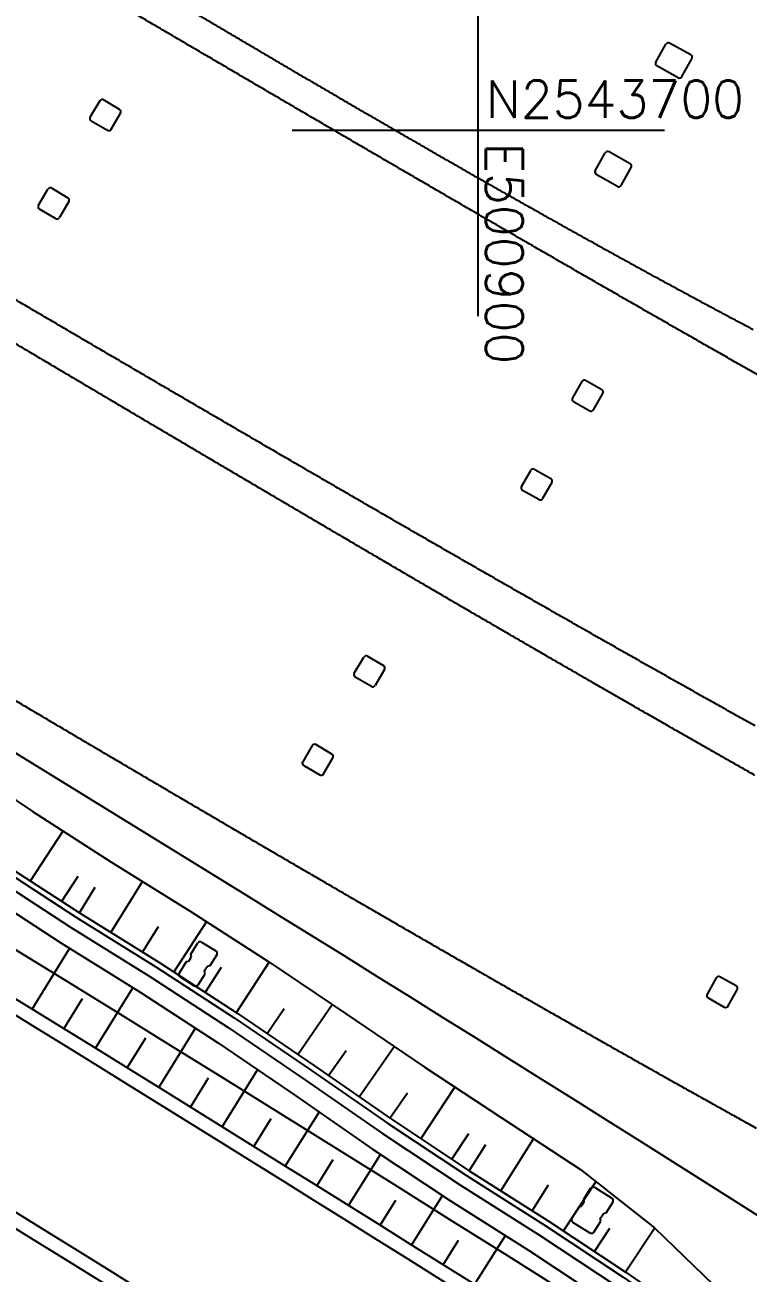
# Model space of a CAD drawing. Header units: inches. Extents: x 499362 to 502582, y 2541888 to 2545349.
# Drawn here: x 500875.6 to 500914.5, y 2543638.6 to 2543705.6 of the extents above; entities that cross this region are included whole.
import ezdxf

# ---------------------------------------------------------------- set-up
doc = ezdxf.new("R2010")
doc.units = ezdxf.units.IN
for name, color, linetype in [('0-段落划分', 2, 'Continuous'), ('坐标网', 2, 'Continuous'), ('桥-立柱', 5, 'Continuous')]:
    doc.layers.add(name, color=color, linetype=linetype)
doc.styles.add('GTF_XW', font='simplex1.shx', dxfattribs={"width": 0.7, "bigfont": 'hztxt.shx'})

# ---------------------------------------------------------------- blocks, each defined once
blk = doc.blocks.new('A$C035667EC')
at = {"layer": '桥-立柱', "color": 1, "linetype": 'Continuous'}
for p, q in [((500909.544, 2543703.655), (500910.08, 2543704.616)), ((500911.419, 2543704.041), (500910.284, 2543704.674)), ((500910.942, 2543702.876), (500911.477, 2543703.837)), ((500910.738, 2543702.818), (500909.602, 2543703.451)), ((500879.662, 2543701.569), (500879.156, 2543700.706)), ((500880.73, 2543701.116), (500879.867, 2543701.622)), ((500879.209, 2543700.501), (500880.072, 2543699.995)), ((500880.277, 2543700.048), (500880.783, 2543700.911)), ((500906.287, 2543697.813), (500906.823, 2543698.774)), ((500908.163, 2543698.199), (500907.027, 2543698.832)), ((500907.685, 2543697.034), (500908.221, 2543697.995)), ((500907.481, 2543696.976), (500906.345, 2543697.609)), ((500876.372, 2543695.962), (500876.878, 2543696.825)), ((500877.084, 2543696.878), (500877.946, 2543696.372)), ((500877.288, 2543695.251), (500876.426, 2543695.757)), ((500878, 2543696.167), (500877.494, 2543695.305)), ((500905.563, 2543686.496), (500905.066, 2543685.628)), ((500906.635, 2543686.054), (500905.768, 2543686.551)), ((500906.193, 2543684.982), (500906.691, 2543685.849)), ((500905.121, 2543685.424), (500905.989, 2543684.926)), ((500902.33, 2543680.857), (500902.827, 2543681.725)), ((500903.032, 2543681.78), (500903.9, 2543681.283)), ((500903.955, 2543681.078), (500903.458, 2543680.21)), ((500903.253, 2543680.155), (500902.385, 2543680.652)), ((500893.341, 2543670.827), (500893.846, 2543671.691)), ((500894.051, 2543671.745), (500894.914, 2543671.24)), ((500894.968, 2543671.035), (500894.464, 2543670.172)), ((500894.259, 2543670.118), (500893.395, 2543670.622)), ((500891.071, 2543666.942), (500890.567, 2543666.078)), ((500892.14, 2543666.491), (500891.276, 2543666.996)), ((500891.689, 2543665.423), (500892.194, 2543666.286)), ((500890.621, 2543665.873), (500891.484, 2543665.369)), ((500884.564, 2543655.75), (500884.933, 2543656.345)), ((500885.139, 2543656.393), (500885.904, 2543655.92)), ((500884.518, 2543655.484), (500884.439, 2543655.357)), ((500884.518, 2543655.484), (500884.597, 2543655.612)), ((500884.597, 2543655.612), (500884.564, 2543655.75)), ((500885.953, 2543655.713), (500885.585, 2543655.118)), ((500884.301, 2543655.324), (500883.933, 2543654.729)), ((500884.439, 2543655.357), (500884.301, 2543655.324)), ((500885.289, 2543654.831), (500885.368, 2543654.958)), ((500885.321, 2543654.693), (500885.289, 2543654.831)), ((500885.447, 2543655.086), (500885.368, 2543654.958)), ((500885.585, 2543655.118), (500885.447, 2543655.086)), ((500883.981, 2543654.523), (500884.746, 2543654.049)), ((500884.953, 2543654.098), (500885.321, 2543654.693)), ((500912.782, 2543654.469), (500912.292, 2543653.597)), ((500913.858, 2543654.037), (500912.986, 2543654.526)), ((500912.35, 2543653.392), (500913.222, 2543652.903)), ((500913.426, 2543652.96), (500913.916, 2543653.832)), ((500905.665, 2543642.58), (500906.038, 2543643.172)), ((500906.245, 2543643.219), (500907.176, 2543642.633)), ((500905.398, 2543642.157), (500905.025, 2543641.564)), ((500905.536, 2543642.188), (500905.398, 2543642.157)), ((500905.616, 2543642.315), (500905.536, 2543642.188)), ((500905.616, 2543642.315), (500905.696, 2543642.442)), ((500905.696, 2543642.442), (500905.665, 2543642.58)), ((500907.223, 2543642.426), (500906.85, 2543641.833)), ((500905.072, 2543641.357), (500906.003, 2543640.771)), ((500906.21, 2543640.818), (500906.583, 2543641.41)), ((500906.552, 2543641.548), (500906.632, 2543641.675)), ((500906.583, 2543641.41), (500906.552, 2543641.548)), ((500906.712, 2543641.802), (500906.632, 2543641.675)), ((500906.85, 2543641.833), (500906.712, 2543641.802))]:
    blk.add_line(p, q, dxfattribs=at)
for centre, start, end in [((500910.211, 2543704.543), 60.85988, 150.85988), ((500911.346, 2543703.91), 330.85988, 60.85988), ((500909.675, 2543703.582), 150.85988, 240.85988), ((500910.811, 2543702.949), 240.85988, 330.85988), ((500879.791, 2543701.493), 59.59625, 149.59625), ((500880.654, 2543700.987), 329.59625, 59.59625), ((500879.285, 2543700.63), 149.59625, 239.59625), ((500880.148, 2543700.124), 239.59625, 329.59625), ((500906.954, 2543698.701), 60.85988, 150.85988), ((500906.418, 2543697.74), 150.85988, 240.85988), ((500908.09, 2543698.068), 330.85988, 60.85988), ((500907.554, 2543697.107), 240.85988, 330.85988), ((500877.008, 2543696.749), 59.59625, 149.59625), ((500877.87, 2543696.243), 329.59625, 59.59625), ((500876.502, 2543695.887), 149.59625, 239.59625), ((500877.364, 2543695.38), 239.59625, 329.59625), ((500905.693, 2543686.421), 60.1698, 150.1698), ((500905.196, 2543685.554), 150.1698, 240.1698), ((500906.561, 2543685.924), 330.1698, 60.1698), ((500906.063, 2543685.056), 240.1698, 330.1698), ((500902.957, 2543681.65), 60.1698, 150.1698), ((500903.825, 2543681.152), 330.1698, 60.1698), ((500902.46, 2543680.782), 150.1698, 240.1698), ((500903.327, 2543680.285), 240.1698, 330.1698), ((500893.975, 2543671.615), 59.70539, 149.70539), ((500893.471, 2543670.752), 149.70539, 239.70539), ((500894.839, 2543671.111), 329.70539, 59.70539), ((500894.334, 2543670.247), 239.70539, 329.70539), ((500891.201, 2543666.866), 59.70539, 149.70539), ((500892.064, 2543666.362), 329.70539, 59.70539), ((500890.696, 2543666.003), 149.70539, 239.70539), ((500891.56, 2543665.498), 239.70539, 329.70539), ((500885.06, 2543656.266), 58.24391, 148.24391), ((500885.825, 2543655.792), 328.24391, 58.24391), ((500884.06, 2543654.65), 148.24391, 238.24391), ((500884.825, 2543654.177), 238.24391, 328.24391), ((500912.913, 2543654.395), 60.69619, 150.69619), ((500912.423, 2543653.523), 150.69619, 240.69619), ((500913.785, 2543653.906), 330.69619, 60.69619), ((500913.295, 2543653.034), 240.69619, 330.69619), ((500906.165, 2543643.092), 57.79201, 147.79202), ((500907.096, 2543642.506), 327.79202, 57.79202), ((500905.152, 2543641.484), 147.79202, 237.79202), ((500906.083, 2543640.898), 237.79201, 327.79202)]:
    blk.add_arc(centre, 0.15, start, end, dxfattribs=at)
blk = doc.blocks.new('A$C3A006F90')
at = {"layer": '0-段落划分', "color": 2, "linetype": 'Continuous'}
for p, q in [((500875.944, 2543659.674), (500877.691, 2543662.36)), ((500877.62, 2543658.584), (500878.496, 2543659.93)), ((500880.267, 2543656.91), (500881.968, 2543659.642)), ((500878.569, 2543657.966), (500879.419, 2543659.332)), ((500883.652, 2543654.78), (500885.408, 2543657.483)), ((500881.965, 2543655.853), (500882.815, 2543657.22)), ((500876.035, 2543652.789), (500878.046, 2543656.054)), ((500885.33, 2543653.69), (500886.209, 2543655.045)), ((500887.007, 2543652.601), (500888.77, 2543655.315)), ((500879.439, 2543650.689), (500881.447, 2543653.937)), ((500877.737, 2543651.739), (500878.742, 2543653.367)), ((500888.66, 2543651.476), (500889.575, 2543652.818)), ((500890.313, 2543650.349), (500892.15, 2543653.046)), ((500882.84, 2543648.584), (500884.81, 2543651.763)), ((500881.14, 2543649.637), (500882.135, 2543651.245)), ((500893.604, 2543648.077), (500895.481, 2543650.781)), ((500891.961, 2543649.217), (500892.895, 2543650.563)), ((500886.239, 2543646.474), (500888.141, 2543649.533)), ((500884.54, 2543647.53), (500885.512, 2543649.096)), ((500895.248, 2543646.936), (500896.191, 2543648.296)), ((500896.914, 2543645.83), (500898.746, 2543648.597)), ((500887.937, 2543645.418), (500888.866, 2543646.912)), ((500889.635, 2543644.361), (500891.446, 2543647.265)), ((500898.581, 2543644.726), (500899.5, 2543646.113)), ((500899.52, 2543644.104), (500900.412, 2543645.512)), ((500901.21, 2543643.034), (500902.977, 2543645.822)), ((500891.332, 2543643.303), (500892.212, 2543644.713)), ((500893.028, 2543642.243), (500894.745, 2543644.99)), ((500902.899, 2543641.964), (500903.774, 2543643.346)), ((500904.579, 2543640.878), (500906.324, 2543643.52)), ((500896.419, 2543640.121), (500898.084, 2543642.778)), ((500894.724, 2543641.183), (500895.569, 2543642.533)), ((500906.247, 2543639.775), (500907.074, 2543641.026)), ((500907.916, 2543638.673), (500909.475, 2543641.032)), ((500898.113, 2543639.058), (500898.942, 2543640.378)), ((500899.807, 2543637.995), (500901.462, 2543640.627))]:
    blk.add_line(p, q, dxfattribs=at)
at = {"layer": '0-段落划分', "color": 2, "flags": 128}
for points in [[(500875.358, 2543709.893, -0.000001), (500874.975, 2543710.119, -0.000001), (500874.592, 2543710.344, -0.000001), (500874.208, 2543710.569, -0.000002), (500873.825, 2543710.794, -0.000002), (500873.442, 2543711.019, -0.000002), (500873.059, 2543711.244, -0.000002), (500872.675, 2543711.469, -0.000002), (500872.292, 2543711.694, -0.000003), (500871.909, 2543711.919, -0.000003), (500871.525, 2543712.144, -0.000003), (500871.142, 2543712.369, -0.000003), (500870.759, 2543712.594, -0.000003), (500870.375, 2543712.819, -0.000004), (500869.992, 2543713.044, -0.000004), (500869.608, 2543713.269, -0.000004), (500869.225, 2543713.494, -0.000004), (500868.842, 2543713.719, -0.000004)], [(500867.003, 2543695.665, -0.000001), (500866.62, 2543695.89, -0.000001), (500866.237, 2543696.115, -0.000001), (500865.854, 2543696.34, -0.000002), (500865.471, 2543696.565, -0.000002), (500865.087, 2543696.79, -0.000002), (500864.704, 2543697.015, -0.000002), (500864.321, 2543697.24, -0.000002), (500863.938, 2543697.465, -0.000003), (500863.555, 2543697.69, -0.000003)], [(500872.367, 2543690.171, -0.000001), (500872.032, 2543690.369, -0.000001), (500871.698, 2543690.567, -0.000001), (500871.363, 2543690.766, -0.000002), (500871.028, 2543690.964, -0.000002), (500870.694, 2543691.162, -0.000002), (500870.359, 2543691.36, -0.000002), (500870.024, 2543691.559, -0.000002), (500869.69, 2543691.757, -0.000002), (500869.355, 2543691.955, -0.000003), (500869.02, 2543692.153, -0.000003), (500868.686, 2543692.352, -0.000003), (500868.351, 2543692.55, -0.000003), (500868.016, 2543692.748, -0.000003), (500867.682, 2543692.946, -0.000003), (500867.347, 2543693.145, -0.000004)], [(500863.956, 2543675.976, -0.000001), (500863.622, 2543676.174, -0.000001), (500863.287, 2543676.372, -0.000001), (500862.952, 2543676.57, -0.000002), (500862.618, 2543676.768, -0.000002), (500862.283, 2543676.967, -0.000002), (500861.949, 2543677.165, -0.000002), (500861.614, 2543677.363, -0.000002)], [(500914.776, 2543689.28, 0.0002), (500914.481, 2543689.436, 0.000199), (500914.186, 2543689.593, 0.000197), (500913.891, 2543689.749, 0.000195), (500913.596, 2543689.906, 0.000194), (500913.301, 2543690.063, 0.000192), (500913.006, 2543690.221, 0.00019), (500912.712, 2543690.378, 0.000189), (500912.417, 2543690.536, 0.000187), (500912.123, 2543690.694, 0.000185), (500911.829, 2543690.853, 0.000184), (500911.534, 2543691.011, 0.000182), (500911.241, 2543691.17, 0.00018), (500910.947, 2543691.329, 0.000178), (500910.653, 2543691.488, 0.000177), (500910.359, 2543691.647, 0.000175), (500910.066, 2543691.806, 0.000174), (500909.772, 2543691.966, 0.000172), (500909.479, 2543692.126, 0.00017), (500909.186, 2543692.286, 0.000169), (500908.893, 2543692.447, 0.000167), (500908.6, 2543692.607, 0.000165), (500908.307, 2543692.768, 0.000163), (500908.015, 2543692.929, 0.000162), (500907.722, 2543693.09, 0.00016), (500907.43, 2543693.251, 0.000159), (500907.137, 2543693.412, 0.000157), (500906.845, 2543693.574, 0.000155), (500906.553, 2543693.736, 0.000154), (500906.261, 2543693.898, 0.000152), (500905.969, 2543694.06, 0.00015), (500905.677, 2543694.222, 0.000149), (500905.385, 2543694.385, 0.000147), (500905.094, 2543694.547, 0.000145), (500904.802, 2543694.71, 0.000144), (500904.511, 2543694.873, 0.000142), (500904.219, 2543695.036, 0.00014), (500903.928, 2543695.199, 0.000139), (500903.637, 2543695.363, 0.000137), (500903.346, 2543695.527, 0.000135), (500903.055, 2543695.69, 0.000134), (500902.764, 2543695.854, 0.000132), (500902.473, 2543696.018, 0.00013), (500902.183, 2543696.182, 0.000129), (500901.892, 2543696.347, 0.000127), (500901.602, 2543696.511, 0.000125), (500901.312, 2543696.676, 0.000123), (500901.021, 2543696.841, 0.000122), (500900.731, 2543697.006, 0.00012), (500900.441, 2543697.171, 0.000118), (500900.151, 2543697.336, 0.000117), (500899.861, 2543697.501, 0.000115), (500899.571, 2543697.667, 0.000113), (500899.281, 2543697.832, 0.000112), (500898.992, 2543697.998, 0.00011), (500898.702, 2543698.164, 0.000108), (500898.412, 2543698.33, 0.000107), (500898.123, 2543698.496, 0.000105), (500897.833, 2543698.662, 0.000103), (500897.544, 2543698.828, 0.000102), (500897.255, 2543698.995, 0.0001), (500896.966, 2543699.161, 0.000098), (500896.676, 2543699.328, 0.000097), (500896.387, 2543699.495, 0.000095), (500896.098, 2543699.662, 0.000093), (500895.809, 2543699.829, 0.000092), (500895.521, 2543699.996, 0.00009), (500895.232, 2543700.163, 0.000088), (500894.943, 2543700.33, 0.000087), (500894.654, 2543700.498, 0.000085), (500894.366, 2543700.665, 0.000083), (500894.077, 2543700.833, 0.000082), (500893.789, 2543701.001, 0.00008), (500893.5, 2543701.168, 0.000079), (500893.212, 2543701.336, 0.000077), (500892.924, 2543701.504, 0.000075), (500892.636, 2543701.672, 0.000074), (500892.347, 2543701.84, 0.000072), (500892.059, 2543702.009, 0.00007), (500891.771, 2543702.177, 0.000069), (500891.483, 2543702.345, 0.000067), (500891.195, 2543702.514, 0.000065), (500890.907, 2543702.682, 0.000064), (500890.619, 2543702.851, 0.000062), (500890.332, 2543703.019, 0.00006), (500890.044, 2543703.188, 0.000059), (500889.756, 2543703.357, 0.000057), (500889.468, 2543703.526, 0.000055), (500889.181, 2543703.695, 0.000054), (500888.893, 2543703.863, 0.000052), (500888.606, 2543704.032, 0.00005), (500888.318, 2543704.202, 0.000049), (500888.031, 2543704.371, 0.000047), (500887.743, 2543704.54, 0.000045), (500887.456, 2543704.709, 0.000044), (500887.168, 2543704.878, 0.000042), (500886.881, 2543705.048, 0.000041), (500886.594, 2543705.217, 0.000039), (500886.306, 2543705.386, 0.000037), (500886.019, 2543705.556, 0.000036), (500885.732, 2543705.725, 0.000034), (500885.445, 2543705.895, 0.000032), (500885.158, 2543706.064, 0.000031), (500884.871, 2543706.234, 0.000029), (500884.583, 2543706.404, 0.000027), (500884.296, 2543706.573, 0.000026), (500884.009, 2543706.743, 0.000024)], [(500881.427, 2543708.271, 0.000009), (500881.14, 2543708.441, 0.000007), (500880.853, 2543708.611, 0.000006), (500880.566, 2543708.78, 0.000004), (500880.279, 2543708.95, 0.000002), (500879.993, 2543709.12)], [(500915.218, 2543686.744, 0.000076), (500914.834, 2543686.962, 0.000075), (500914.449, 2543687.18, 0.000074), (500914.065, 2543687.398, 0.000074), (500913.681, 2543687.617, 0.000073), (500913.297, 2543687.835, 0.000072), (500912.912, 2543688.054, 0.000071), (500912.528, 2543688.273, 0.000071), (500912.144, 2543688.492, 0.00007), (500911.76, 2543688.711, 0.000069), (500911.376, 2543688.93, 0.000068), (500910.992, 2543689.149, 0.000068), (500910.608, 2543689.368, 0.000067), (500910.224, 2543689.588, 0.000066), (500909.84, 2543689.807, 0.000065), (500909.457, 2543690.027, 0.000064), (500909.073, 2543690.247, 0.000064), (500908.689, 2543690.467, 0.000063), (500908.305, 2543690.687, 0.000062), (500907.922, 2543690.907, 0.000061), (500907.538, 2543691.128, 0.000061), (500907.154, 2543691.348, 0.00006), (500906.771, 2543691.568, 0.000059), (500906.387, 2543691.789, 0.000058), (500906.004, 2543692.01, 0.000057), (500905.62, 2543692.231, 0.000057), (500905.237, 2543692.451, 0.000056), (500904.853, 2543692.672, 0.000055), (500904.47, 2543692.894, 0.000054), (500904.087, 2543693.115, 0.000054), (500903.703, 2543693.336, 0.000053), (500903.32, 2543693.557, 0.000052), (500902.936, 2543693.779, 0.000051), (500902.553, 2543694, 0.000051), (500902.17, 2543694.222, 0.00005), (500901.787, 2543694.444, 0.000049), (500901.403, 2543694.666, 0.000048), (500901.02, 2543694.888, 0.000047), (500900.637, 2543695.11, 0.000047), (500900.254, 2543695.332, 0.000046), (500899.871, 2543695.554, 0.000045), (500899.488, 2543695.776, 0.000044), (500899.105, 2543695.998, 0.000044), (500898.721, 2543696.221, 0.000043), (500898.338, 2543696.443, 0.000042), (500897.955, 2543696.666, 0.000041), (500897.572, 2543696.889, 0.000041), (500897.189, 2543697.111, 0.00004), (500896.806, 2543697.334, 0.000039), (500896.423, 2543697.557, 0.000038), (500896.04, 2543697.78, 0.000037), (500895.657, 2543698.003, 0.000037), (500895.274, 2543698.226, 0.000036), (500894.891, 2543698.449, 0.000035), (500894.508, 2543698.673, 0.000034), (500894.125, 2543698.896, 0.000034), (500893.742, 2543699.119, 0.000033), (500893.36, 2543699.343, 0.000032), (500892.977, 2543699.566, 0.000031), (500892.594, 2543699.79, 0.00003), (500892.211, 2543700.013, 0.00003), (500891.828, 2543700.237, 0.000029), (500891.445, 2543700.461, 0.000028), (500891.062, 2543700.684, 0.000027), (500890.679, 2543700.908, 0.000027), (500890.296, 2543701.132, 0.000026), (500889.913, 2543701.356, 0.000025), (500889.531, 2543701.58, 0.000024), (500889.148, 2543701.804, 0.000024), (500888.765, 2543702.028, 0.000023), (500888.382, 2543702.252, 0.000022), (500887.999, 2543702.477, 0.000021), (500887.616, 2543702.701, 0.00002), (500887.233, 2543702.925, 0.00002), (500886.85, 2543703.149, 0.000019), (500886.467, 2543703.374, 0.000018), (500886.085, 2543703.598, 0.000017), (500885.702, 2543703.823, 0.000017), (500885.319, 2543704.047, 0.000016), (500884.936, 2543704.272, 0.000015), (500884.553, 2543704.496, 0.000014), (500884.17, 2543704.721, 0.000014), (500883.787, 2543704.945, 0.000013), (500883.404, 2543705.17, 0.000012), (500883.021, 2543705.395, 0.000011), (500882.638, 2543705.619, 0.00001), (500882.255, 2543705.844, 0.00001), (500881.872, 2543706.069, 0.000009), (500881.489, 2543706.294, 0.000008), (500881.106, 2543706.519, 0.000007), (500880.723, 2543706.744, 0.000007), (500880.34, 2543706.968, 0.000006), (500879.957, 2543707.193, 0.000005), (500879.574, 2543707.418, 0.000004), (500879.191, 2543707.643, 0.000003), (500878.807, 2543707.868, 0.000003), (500878.424, 2543708.093, 0.000002), (500878.041, 2543708.318, 0.000001), (500877.658, 2543708.543)], [(500914.879, 2543668.001, 0.000091), (500914.488, 2543668.22, 0.000091), (500914.098, 2543668.438, 0.00009), (500913.707, 2543668.656, 0.000089), (500913.317, 2543668.875, 0.000088), (500912.926, 2543669.094, 0.000088), (500912.536, 2543669.312, 0.000087), (500912.146, 2543669.531, 0.000086), (500911.756, 2543669.75, 0.000085), (500911.366, 2543669.97, 0.000084), (500910.976, 2543670.189, 0.000084), (500910.587, 2543670.408, 0.000083), (500910.197, 2543670.628, 0.000082), (500909.808, 2543670.847, 0.000081), (500909.418, 2543671.067, 0.000081), (500909.029, 2543671.287, 0.00008), (500908.64, 2543671.507, 0.000079), (500908.25, 2543671.727, 0.000078), (500907.861, 2543671.947, 0.000078), (500907.472, 2543672.168, 0.000077), (500907.084, 2543672.388, 0.000076), (500906.695, 2543672.609, 0.000075), (500906.306, 2543672.829, 0.000074), (500905.917, 2543673.05, 0.000074), (500905.529, 2543673.271, 0.000073), (500905.14, 2543673.492, 0.000072), (500904.752, 2543673.713, 0.000071), (500904.364, 2543673.934, 0.000071), (500903.976, 2543674.155, 0.00007), (500903.588, 2543674.377, 0.000069), (500903.2, 2543674.598, 0.000068), (500902.812, 2543674.82, 0.000068), (500902.424, 2543675.041, 0.000067), (500902.036, 2543675.263, 0.000066), (500901.648, 2543675.485, 0.000065), (500901.261, 2543675.707, 0.000064), (500900.873, 2543675.929, 0.000064), (500900.486, 2543676.151, 0.000063), (500900.098, 2543676.373, 0.000062), (500899.711, 2543676.595, 0.000061), (500899.324, 2543676.817, 0.000061), (500898.937, 2543677.04, 0.00006), (500898.55, 2543677.262, 0.000059), (500898.163, 2543677.485, 0.000058), (500897.776, 2543677.708, 0.000057), (500897.389, 2543677.93, 0.000057), (500897.002, 2543678.153, 0.000056), (500896.616, 2543678.376, 0.000055), (500896.229, 2543678.599, 0.000054), (500895.842, 2543678.822, 0.000054), (500895.456, 2543679.045, 0.000053), (500895.07, 2543679.268, 0.000052), (500894.683, 2543679.491, 0.000051), (500894.297, 2543679.715, 0.000051), (500893.911, 2543679.938, 0.00005), (500893.525, 2543680.161, 0.000049), (500893.139, 2543680.385, 0.000048), (500892.753, 2543680.608, 0.000047), (500892.367, 2543680.832, 0.000047), (500891.981, 2543681.056, 0.000046), (500891.595, 2543681.279, 0.000045), (500891.209, 2543681.503, 0.000044), (500890.824, 2543681.727, 0.000044), (500890.438, 2543681.951, 0.000043), (500890.052, 2543682.175, 0.000042), (500889.667, 2543682.399, 0.000041), (500889.281, 2543682.623, 0.000041), (500888.896, 2543682.847, 0.00004), (500888.511, 2543683.071, 0.000039), (500888.125, 2543683.295, 0.000038), (500887.74, 2543683.52, 0.000037), (500887.355, 2543683.744, 0.000037), (500886.97, 2543683.968, 0.000036), (500886.585, 2543684.193, 0.000035), (500886.2, 2543684.417, 0.000034), (500885.815, 2543684.642, 0.000034), (500885.43, 2543684.866, 0.000033), (500885.045, 2543685.091, 0.000032), (500884.66, 2543685.315, 0.000031), (500884.276, 2543685.54, 0.00003), (500883.891, 2543685.764, 0.00003), (500883.506, 2543685.989, 0.000029), (500883.122, 2543686.214, 0.000028), (500882.737, 2543686.439, 0.000027), (500882.353, 2543686.663, 0.000027), (500881.968, 2543686.888, 0.000026), (500881.584, 2543687.113, 0.000025), (500881.2, 2543687.338, 0.000024), (500880.815, 2543687.563, 0.000024), (500880.431, 2543687.788, 0.000023), (500880.047, 2543688.012, 0.000022), (500879.663, 2543688.237, 0.000021), (500879.278, 2543688.462, 0.00002), (500878.894, 2543688.687, 0.00002), (500878.51, 2543688.912, 0.000019), (500878.126, 2543689.137, 0.000018), (500877.742, 2543689.362, 0.000017), (500877.358, 2543689.588, 0.000017), (500876.974, 2543689.813, 0.000016), (500876.591, 2543690.038, 0.000015), (500876.207, 2543690.263, 0.000014), (500875.823, 2543690.488, 0.000014), (500875.439, 2543690.713, 0.000013), (500875.055, 2543690.938, 0.000012), (500874.672, 2543691.163, 0.000011), (500874.288, 2543691.388, 0.00001), (500873.904, 2543691.613, 0.00001), (500873.521, 2543691.839, 0.000009), (500873.137, 2543692.064, 0.000008), (500872.754, 2543692.289, 0.000007), (500872.37, 2543692.514, 0.000007), (500871.987, 2543692.739, 0.000006), (500871.603, 2543692.964, 0.000005), (500871.22, 2543693.189, 0.000004), (500870.836, 2543693.414, 0.000003), (500870.453, 2543693.64, 0.000003), (500870.07, 2543693.865, 0.000002), (500869.686, 2543694.09, 0.000001), (500869.303, 2543694.315)], [(500914.87, 2543665.346, 0.000081), (500914.534, 2543665.536, 0.000081), (500914.198, 2543665.727, 0.00008), (500913.862, 2543665.917, 0.000079), (500913.526, 2543666.108, 0.000079), (500913.191, 2543666.299, 0.000078), (500912.855, 2543666.49, 0.000077), (500912.519, 2543666.681, 0.000077), (500912.183, 2543666.872, 0.000076), (500911.848, 2543667.063, 0.000075), (500911.512, 2543667.254, 0.000075), (500911.176, 2543667.446, 0.000074), (500910.841, 2543667.637, 0.000073), (500910.505, 2543667.829, 0.000073), (500910.17, 2543668.021, 0.000072), (500909.834, 2543668.213, 0.000071), (500909.499, 2543668.405, 0.000071), (500909.163, 2543668.597, 0.00007), (500908.828, 2543668.789, 0.000069), (500908.492, 2543668.981, 0.000069), (500908.157, 2543669.174, 0.000068), (500907.822, 2543669.366, 0.000067), (500907.487, 2543669.559, 0.000067), (500907.151, 2543669.752, 0.000066), (500906.816, 2543669.945, 0.000065), (500906.481, 2543670.138, 0.000064), (500906.146, 2543670.331, 0.000064), (500905.811, 2543670.524, 0.000063), (500905.476, 2543670.717, 0.000062), (500905.141, 2543670.91, 0.000062), (500904.806, 2543671.104, 0.000061), (500904.471, 2543671.297, 0.00006), (500904.136, 2543671.491, 0.00006), (500903.801, 2543671.684, 0.000059), (500903.466, 2543671.878, 0.000058), (500903.131, 2543672.072, 0.000058), (500902.796, 2543672.266, 0.000057), (500902.461, 2543672.46, 0.000056), (500902.127, 2543672.654, 0.000056), (500901.792, 2543672.848, 0.000055), (500901.457, 2543673.043, 0.000054), (500901.122, 2543673.237, 0.000054), (500900.788, 2543673.432, 0.000053), (500900.453, 2543673.626, 0.000052), (500900.118, 2543673.821, 0.000052), (500899.784, 2543674.015, 0.000051), (500899.449, 2543674.21, 0.00005), (500899.115, 2543674.405, 0.00005), (500898.78, 2543674.6, 0.000049), (500898.445, 2543674.795, 0.000048), (500898.111, 2543674.99, 0.000048), (500897.776, 2543675.185, 0.000047), (500897.442, 2543675.381, 0.000046), (500897.107, 2543675.576, 0.000046), (500896.773, 2543675.771, 0.000045), (500896.438, 2543675.967, 0.000044), (500896.104, 2543676.162, 0.000044), (500895.77, 2543676.358, 0.000043), (500895.435, 2543676.554, 0.000042), (500895.101, 2543676.749, 0.000042), (500894.766, 2543676.945, 0.000041), (500894.432, 2543677.141, 0.00004), (500894.098, 2543677.337, 0.000039), (500893.763, 2543677.533, 0.000039), (500893.429, 2543677.729, 0.000038), (500893.095, 2543677.925, 0.000037), (500892.76, 2543678.122, 0.000037), (500892.426, 2543678.318, 0.000036), (500892.092, 2543678.514, 0.000035), (500891.758, 2543678.71, 0.000035), (500891.423, 2543678.907, 0.000034), (500891.089, 2543679.103, 0.000033), (500890.755, 2543679.3, 0.000033), (500890.42, 2543679.497, 0.000032), (500890.086, 2543679.693, 0.000031), (500889.752, 2543679.89, 0.000031), (500889.418, 2543680.087, 0.00003), (500889.084, 2543680.284, 0.000029), (500888.749, 2543680.48, 0.000029), (500888.415, 2543680.677, 0.000028), (500888.081, 2543680.874, 0.000027), (500887.747, 2543681.071, 0.000027), (500887.412, 2543681.268, 0.000026), (500887.078, 2543681.466, 0.000025), (500886.744, 2543681.663, 0.000025), (500886.41, 2543681.86, 0.000024), (500886.076, 2543682.057, 0.000023), (500885.741, 2543682.254, 0.000023), (500885.407, 2543682.452, 0.000022), (500885.073, 2543682.649, 0.000021), (500884.739, 2543682.847, 0.000021), (500884.405, 2543683.044, 0.00002), (500884.07, 2543683.242, 0.000019), (500883.736, 2543683.439, 0.000019), (500883.402, 2543683.637, 0.000018), (500883.068, 2543683.834, 0.000017), (500882.733, 2543684.032, 0.000017), (500882.399, 2543684.23, 0.000016), (500882.065, 2543684.427, 0.000015), (500881.731, 2543684.625, 0.000015), (500881.396, 2543684.823, 0.000014), (500881.062, 2543685.021, 0.000013), (500880.728, 2543685.218, 0.000012), (500880.394, 2543685.416, 0.000012), (500880.059, 2543685.614, 0.000011), (500879.725, 2543685.812, 0.00001), (500879.391, 2543686.01, 0.00001), (500879.056, 2543686.208, 0.000009), (500878.722, 2543686.406, 0.000008), (500878.388, 2543686.604, 0.000008), (500878.053, 2543686.802, 0.000007), (500877.719, 2543687, 0.000006), (500877.384, 2543687.198, 0.000006), (500877.05, 2543687.396, 0.000005), (500876.716, 2543687.594, 0.000004), (500876.381, 2543687.792, 0.000004), (500876.047, 2543687.991, 0.000003), (500875.712, 2543688.189, 0.000002), (500875.378, 2543688.387, 0.000002), (500875.043, 2543688.585, 0.000001), (500874.709, 2543688.783)], [(500914.95, 2543646.386, 0.000098), (500914.608, 2543646.576, 0.000097), (500914.265, 2543646.766, 0.000096), (500913.922, 2543646.957, 0.000096), (500913.58, 2543647.148, 0.000095), (500913.237, 2543647.338, 0.000094), (500912.895, 2543647.529, 0.000094), (500912.552, 2543647.72, 0.000093), (500912.21, 2543647.911, 0.000092), (500911.868, 2543648.103, 0.000091), (500911.526, 2543648.294, 0.000091), (500911.184, 2543648.485, 0.00009), (500910.842, 2543648.677, 0.000089), (500910.5, 2543648.869, 0.000089), (500910.159, 2543649.061, 0.000088), (500909.817, 2543649.252, 0.000087), (500909.476, 2543649.444, 0.000087), (500909.134, 2543649.637, 0.000086), (500908.793, 2543649.829, 0.000085), (500908.452, 2543650.021, 0.000085), (500908.11, 2543650.214, 0.000084), (500907.769, 2543650.406, 0.000083), (500907.428, 2543650.599, 0.000083), (500907.087, 2543650.792, 0.000082), (500906.747, 2543650.985, 0.000081), (500906.406, 2543651.178, 0.000081), (500906.065, 2543651.371, 0.00008), (500905.725, 2543651.564, 0.000079), (500905.384, 2543651.757, 0.000079), (500905.044, 2543651.95, 0.000078), (500904.703, 2543652.144, 0.000077), (500904.363, 2543652.337, 0.000077), (500904.023, 2543652.531, 0.000076), (500903.683, 2543652.725, 0.000075), (500903.343, 2543652.919, 0.000075), (500903.003, 2543653.113, 0.000074), (500902.663, 2543653.307, 0.000073), (500902.323, 2543653.501, 0.000073), (500901.983, 2543653.695, 0.000072), (500901.644, 2543653.889, 0.000071), (500901.304, 2543654.083, 0.000071), (500900.965, 2543654.278, 0.00007), (500900.625, 2543654.472, 0.000069), (500900.286, 2543654.667, 0.000069), (500899.947, 2543654.862, 0.000068), (500899.607, 2543655.057, 0.000067), (500899.268, 2543655.251, 0.000067), (500898.929, 2543655.446, 0.000066), (500898.59, 2543655.641, 0.000065), (500898.251, 2543655.836, 0.000064), (500897.912, 2543656.032, 0.000064), (500897.574, 2543656.227, 0.000063), (500897.235, 2543656.422, 0.000062), (500896.896, 2543656.618, 0.000062), (500896.558, 2543656.813, 0.000061), (500896.219, 2543657.009, 0.00006), (500895.881, 2543657.204, 0.00006), (500895.542, 2543657.4, 0.000059), (500895.204, 2543657.596, 0.000058), (500894.866, 2543657.791, 0.000058), (500894.528, 2543657.987, 0.000057), (500894.19, 2543658.183, 0.000056), (500893.851, 2543658.379, 0.000056), (500893.514, 2543658.575, 0.000055), (500893.176, 2543658.772, 0.000054), (500892.838, 2543658.968, 0.000054), (500892.5, 2543659.164, 0.000053), (500892.162, 2543659.36, 0.000052), (500891.824, 2543659.557, 0.000052), (500891.487, 2543659.753, 0.000051), (500891.149, 2543659.95, 0.00005), (500890.812, 2543660.146, 0.00005), (500890.474, 2543660.343, 0.000049), (500890.137, 2543660.54, 0.000048), (500889.8, 2543660.736, 0.000048), (500889.462, 2543660.933, 0.000047), (500889.125, 2543661.13, 0.000046), (500888.788, 2543661.327, 0.000046), (500888.451, 2543661.524, 0.000045), (500888.114, 2543661.721, 0.000044), (500887.777, 2543661.918, 0.000044), (500887.44, 2543662.115, 0.000043), (500887.103, 2543662.312, 0.000042), (500886.766, 2543662.509, 0.000042), (500886.429, 2543662.706, 0.000041), (500886.093, 2543662.904, 0.00004), (500885.756, 2543663.101, 0.000039), (500885.419, 2543663.298, 0.000039), (500885.083, 2543663.496, 0.000038), (500884.746, 2543663.693, 0.000037), (500884.41, 2543663.891, 0.000037), (500884.073, 2543664.088, 0.000036), (500883.737, 2543664.286, 0.000035), (500883.401, 2543664.483, 0.000035), (500883.064, 2543664.681, 0.000034), (500882.728, 2543664.879, 0.000033), (500882.392, 2543665.076, 0.000033), (500882.056, 2543665.274, 0.000032), (500881.72, 2543665.472, 0.000031), (500881.384, 2543665.67, 0.000031), (500881.048, 2543665.867, 0.00003), (500880.712, 2543666.065, 0.000029), (500880.376, 2543666.263, 0.000029), (500880.04, 2543666.461, 0.000028), (500879.704, 2543666.659, 0.000027), (500879.368, 2543666.857, 0.000027), (500879.032, 2543667.055, 0.000026), (500878.697, 2543667.253, 0.000025), (500878.361, 2543667.451, 0.000025), (500878.025, 2543667.649, 0.000024), (500877.69, 2543667.847, 0.000023), (500877.354, 2543668.045, 0.000023), (500877.019, 2543668.243, 0.000022), (500876.683, 2543668.441, 0.000021), (500876.348, 2543668.64, 0.000021), (500876.012, 2543668.838, 0.00002), (500875.677, 2543669.036, 0.000019), (500875.341, 2543669.234, 0.000019), (500875.006, 2543669.432, 0.000018), (500874.671, 2543669.631, 0.000017), (500874.336, 2543669.829, 0.000017), (500874, 2543670.027, 0.000016), (500873.665, 2543670.225, 0.000015)], [(500867.971, 2543673.597, 0.000004), (500867.637, 2543673.795, 0.000003), (500867.302, 2543673.993, 0.000002), (500866.967, 2543674.191, 0.000002), (500866.633, 2543674.39, 0.000001), (500866.298, 2543674.588)]]:
    blk.add_lwpolyline(points, format="xyb", dxfattribs=at)
at = {"layer": '0-段落划分', "color": 2, "linetype": 'Continuous', "flags": 128}
for points in [[(500859.107, 2543674.316), (500863.4, 2543671.696), (500867.649, 2543669.004), (500871.849, 2543666.233), (500876.029, 2543663.431), (500880.256, 2543660.706), (500880.256, 2543660.706)], [(500857.501, 2543671.662), (500861.787, 2543669.041), (500866.023, 2543666.337), (500870.202, 2543663.54), (500874.357, 2543660.707), (500878.569, 2543657.966), (500878.569, 2543657.966)], [(500857.035, 2543670.892), (500861.32, 2543668.271), (500865.555, 2543665.569), (500869.732, 2543662.772), (500873.886, 2543659.94), (500878.097, 2543657.2), (500878.097, 2543657.2)], [(500857.035, 2543670.892), (500861.32, 2543668.271), (500865.555, 2543665.569), (500869.732, 2543662.772), (500873.886, 2543659.94), (500878.097, 2543657.2), (500878.097, 2543657.2)], [(500857.346, 2543671.405), (500861.632, 2543668.784), (500865.867, 2543666.081), (500870.045, 2543663.284), (500874.2, 2543660.451), (500878.411, 2543657.711), (500878.411, 2543657.711)], [(500857.346, 2543671.405), (500861.632, 2543668.784), (500865.867, 2543666.081), (500870.045, 2543663.284), (500874.2, 2543660.451), (500878.411, 2543657.711), (500878.411, 2543657.711)], [(500856.518, 2543670.037), (500860.802, 2543667.418), (500865.035, 2543664.716), (500869.21, 2543661.919), (500873.363, 2543659.088), (500877.572, 2543656.349), (500877.572, 2543656.349)], [(500880.256, 2543660.706), (500884.526, 2543658.051), (500888.753, 2543655.327), (500892.93, 2543652.522), (500897.086, 2543649.686), (500901.29, 2543646.927), (500901.29, 2543646.927)], [(500878.411, 2543657.711), (500882.675, 2543655.057), (500886.888, 2543652.32), (500891.042, 2543649.49), (500895.173, 2543646.624), (500899.361, 2543643.85), (500899.361, 2543643.85)], [(500878.411, 2543657.711), (500882.675, 2543655.057), (500886.888, 2543652.32), (500891.042, 2543649.49), (500895.173, 2543646.624), (500899.361, 2543643.85), (500899.361, 2543643.85)], [(500878.569, 2543657.966), (500882.833, 2543655.312), (500887.046, 2543652.575), (500891.201, 2543649.744), (500895.332, 2543646.878), (500899.52, 2543644.104), (500899.52, 2543644.104)], [(500878.097, 2543657.2), (500882.36, 2543654.547), (500886.572, 2543651.811), (500890.725, 2543648.98), (500894.855, 2543646.115), (500899.042, 2543643.342), (500899.042, 2543643.342)], [(500878.097, 2543657.2), (500882.36, 2543654.547), (500886.572, 2543651.811), (500890.725, 2543648.98), (500894.855, 2543646.115), (500899.042, 2543643.342), (500899.042, 2543643.342)], [(500877.572, 2543656.349), (500881.834, 2543653.696), (500886.045, 2543650.961), (500890.197, 2543648.132), (500894.326, 2543645.267), (500898.511, 2543642.495), (500898.511, 2543642.495)], [(500901.29, 2543646.927), (500905.496, 2543644.173), (500909.465, 2543641.042), (500913.158, 2543637.479), (500916.753, 2543633.769), (500920.648, 2543630.537), (500920.648, 2543630.537)], [(500899.52, 2543644.104), (500903.763, 2543641.417), (500907.953, 2543638.648), (500912.085, 2543635.787), (500916.194, 2543632.89), (500920.36, 2543630.085), (500920.36, 2543630.085)], [(500899.042, 2543643.342), (500903.283, 2543640.655), (500907.473, 2543637.887), (500911.604, 2543635.027), (500915.711, 2543632.131), (500919.876, 2543629.326), (500919.876, 2543629.326)], [(500899.042, 2543643.342), (500903.283, 2543640.655), (500907.473, 2543637.887), (500911.604, 2543635.027), (500915.711, 2543632.131), (500919.876, 2543629.326), (500919.876, 2543629.326)], [(500899.361, 2543643.85), (500903.603, 2543641.163), (500907.793, 2543638.395), (500911.925, 2543635.533), (500916.033, 2543632.637), (500920.199, 2543629.832), (500920.199, 2543629.832)], [(500899.361, 2543643.85), (500903.603, 2543641.163), (500907.793, 2543638.395), (500911.925, 2543635.533), (500916.033, 2543632.637), (500920.199, 2543629.832), (500920.199, 2543629.832)], [(500898.511, 2543642.495), (500902.751, 2543639.81), (500906.94, 2543637.042), (500911.069, 2543634.182), (500915.175, 2543631.287), (500919.338, 2543628.483), (500919.338, 2543628.483)]]:
    blk.add_lwpolyline(points, dxfattribs=at)
at = {"layer": '0-段落划分', "color": 2}
for radius, start in [(3170.751, 56.28488), (3161.751, 52.926719), (3159.501, 56.533146), (3158.751, 56.580879), (3149.751, 56.455063), (3149.001, 56.407107)]:
    blk.add_arc((499218.531, 2540962.97), radius, start, 61.095892, dxfattribs=at)
at = {"layer": '0-段落划分', "color": 2, "linetype": 'Continuous'}
blk.add_blockref('A$C035667EC', (0, 0), dxfattribs=at)

msp = doc.modelspace()

# ---------------------------------------------------------------- linework, layer by layer
at = {"layer": '坐标网'}
for p, q in [((500900, 2543690), (500900, 2543710)), ((500890, 2543700), (500910, 2543700))]:
    msp.add_line(p, q, dxfattribs=at)

# ---------------------------------------------------------------- block references
at = {"layer": '0-段落划分'}
msp.add_blockref('A$C3A006F90', (0, 0), dxfattribs=at)

# ---------------------------------------------------------------- texts
at = {"layer": '坐标网', "style": 'GTF_XW'}
msp.add_text('N2543700', height=2, dxfattribs=at).set_placement((500900.4, 2543700.667))
msp.add_text('E500900', height=2, rotation=270, dxfattribs=at).set_placement((500900.4, 2543699.333))

doc.saveas('drawing.dxf')
